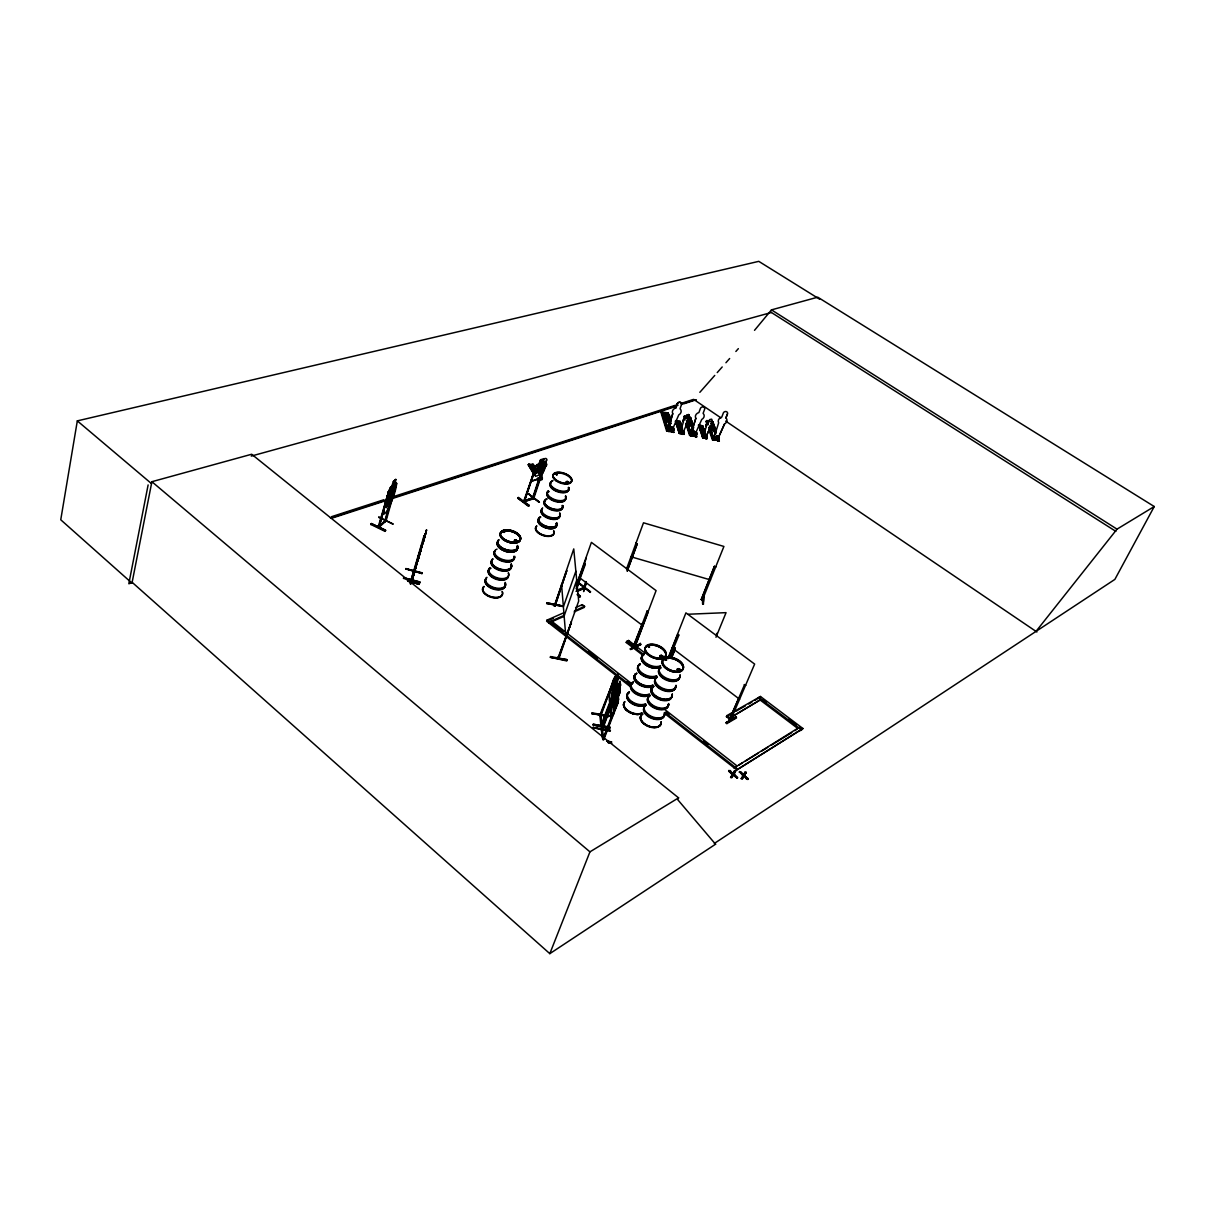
<?xml version="1.0" encoding="UTF-8"?>
<svg xmlns="http://www.w3.org/2000/svg" width="1215" height="1215" viewBox="0 0 1215 1215"><rect width="100%" height="100%" fill="white"/><g stroke="black" fill="none" stroke-linecap="round" stroke-linejoin="round"><path stroke-width="1.5" d="M671.242 427.285L672.032 428.348L670.741 426.997L669.587 430.672L671.409 427.224M671.956 428.439L671.591 426.845M671.804 428.029L671.227 427.088M694.767 433.223L694.615 431.416M682.283 431.614L682.481 430.642L681.296 433.269L682.541 433.406M682.147 430.915L683.392 431.34L682.587 433.512M682.83 431.386L682.01 431.036M726.843 723.608L726.433 722.348L726.843 723.608L736.518 717.913L736.169 716.759L726.494 722.485M413.328 572.25L413.556 571.339L411.262 580.481M413.556 570.928L414.619 570.442M705.566 435.486L704.123 437.597M411.247 580.345L411.52 579.464M411.627 579.054L412.432 579.191L416.958 562.575C414.148 570.959 420.284 552.445 417.535 560.647L419.372 553.994L417.383 561.026M694.919 432.343L693.644 431.917L694.615 431.431M695.618 432.084C691.821 440.331 693.416 431.948 693.993 431.735C693.325 431.052 695.679 434.18 693.871 431.386M717.306 436.064L717.746 437.233L716.546 435.805L715.255 439.39M705.687 435.988L705.338 435.107M671.455 426.966L671.682 428.394L671.044 427.224M716.516 436.291C718.035 435.38 714.678 437.704 718.445 436.686L717.199 439.921L718.445 436.686M714.405 566.509L715.756 566.889L714.405 566.509L701.252 599.603L714.42 566.205M716.85 437.506C718.566 437.066 715.589 434.317 717.533 437.689M578.917 583.565L590.429 592.221M384.973 520.309L386.34 519.899M693.811 431.781L694.114 432.388M703.455 604.28C703.348 586.207 704.928 600.468 702.619 604.113L702.452 599.511M702.786 598.266L702.862 595.517L703.698 595.715M703.136 594.834L702.862 604.083L703.212 594.925M590.596 591.751L579.054 583.003L590.293 592.434M705.08 435.593L704.913 435.243M701.404 599.618L702.604 599.603M540.189 476.265L540.569 477.556L540.007 476.234M540.736 477.434L540.189 476.143M679.99 669.587L677.788 669.511M680.127 669.617L678.638 670.452M677.864 669.374L678.608 668.706A1.595 0.911 22 0 1 680.248 670.452A1.595 0.911 22 0 1 677.636 669.936A1.595 0.911 22 0 1 678.699 668.706M677.924 668.827L677.849 669.845M593.072 724.869L610.036 728.605L592.996 724.975L593.269 724.231L610.234 727.284L593.284 724.262M608.168 742.547L611.601 743.216L608.077 742.046M606.634 741.15L611.783 741.985L606.649 740.998M665.44 659.532L666.382 660.034L665.425 659.927M665.774 660.185L666.336 659.289L666.002 660.231M666.731 659.942L665.076 659.624M666.26 659.183L664.985 659.912M378.731 517.423L393.144 523.938M660.55 655.751L660.671 656.783M660.671 655.963L662.281 656.1M713.023 437.111L713.569 435.775L712.355 437.597M712.263 420.132L711.2 423.26A2.977 2.491 -19.1 0 1 710.304 427.3L706.112 436.747L702.559 436.064L703.045 437.491L706.553 438.175L706.826 435.927L706.674 438.63M671.789 427.877L671.774 428.774M392.84 524.151L378.822 516.861M648.688 646.334C649.296 647.595 647.96 646.046 647.777 646.486M649.585 647.124L649.235 646.228M566.767 660.413L550.319 657.285L550.577 656.54L566.98 659.654L550.365 657.254L566.782 660.945L566.98 659.624M648.218 646.562L647.914 646.486M667.172 428.485L667.87 426.86L666.67 428.713M667.293 428.257L667.885 430.338L673.201 431.386L673.672 428.014L674.264 429.928L672.897 432.221M682.481 431.811L682.207 430.687M694.494 431.781L694.631 433.315L694.16 431.188M531.836 469.749L534.873 469.582L533.734 470.433M534.479 475.141L538.61 470.311C537.713 476.386 542.422 472.787 539.551 469.218L543.181 463.781L539.156 468.504C539.855 462.748 535.557 466.211 538.215 469.643L534.479 475.141L528.206 464.677L533.279 464.889M717.549 436.717L716.865 437.324M531.638 481.17L531.942 477.434L531.76 481.262L539.46 478.619L545.52 463.128L544.73 461.973L542.604 462.672L543.743 459.878A1.655 1.245 -30.8 0 1 545.611 458.465A1.655 1.245 -30.8 0 1 546.659 459.893L545.763 462.945A3.296 2.491 -30.7 0 1 544.973 467.243L540.948 477.647L541.738 479.226L537.987 479.09L538.351 477.966M671.728 428.637L671.09 427.938L671.758 428.47M637.237 543.925L635.901 543.257L637.237 543.925L627.213 571.111M601.364 729.607L602.291 737.991M601.562 723.988C604.022 724.869 600.028 724.854 601.197 726.433L617.372 683.863L613.286 694.266M602.579 729.562L601.85 728.18L602.078 730.868L601.941 729.592M602.716 729.471L602.078 730.868M600.347 714.754L601 713.873L601.136 715.134M392.065 490.192L391.959 490.435M599.77 715.27L614.107 679.352L600.65 716.425L599.77 715.27L600.407 713.782L601.197 714.147L600.726 716.41M618.42 696.651L615.504 706.781M616.445 685.64L618.557 677.757L617.903 674.052L618.557 677.757M385.519 505.03L386.066 501.248M389.468 489.63C373.248 538.594 395.285 501.279 396.652 483.312L385.99 521.174L384.882 520.673L379.657 526.049M383.621 513.702L384.016 509.89M571.339 622.293L558.247 658.773L557.989 657.786L558.52 656.343L559.356 656.677L558.095 657.74L571.339 622.293L558.809 658.879L558.718 657.71M557.989 657.786L558.232 658.652L578.689 601.076L573.753 548.922L554.313 606.148L566.843 570.564L554.951 606.239L566.372 571.308M558.444 656.51C560.206 657.133 557.548 657.831 559.28 656.662M554.936 606.057L554.222 605.07M567.982 481.823L568.514 482.568L567.511 482.856M568.62 482.294L567.663 482.416M566.008 482.036L568.696 482.218M556.5 474.533L555.923 473.713M556.242 474.655L557.153 474.64L556.44 473.713M557.229 474.549L555.62 473.971L557.108 474.063M616.977 684.744L616.704 687.569L616.582 682.253M618.116 701.906L618.557 699.248M613.712 713.964L611.677 717.366L618.344 702.012L617.524 690.409L618.01 692.869L620.576 685.154L620.136 681.448L618.177 686.202L617.387 685.868C605.966 723.487 608.123 687.341 615.139 676.497L600.058 716.318L600.438 714.784M819.563 299.179L758.768 261.347L77.32 420.876L60.75 519.777L131.979 583.139L151.89 481.702L251.672 454.243L678.577 797.86L677.788 799.743L715.544 844.212L714.481 843.347L1114.869 579.403L1154.25 506.534L817.741 297.189L771.479 309.871L754.515 330.328M540.098 477.358L540.311 476.204M392.885 493.533L389.802 499.213L389.635 496.343L388.967 496.981L389.058 500.61L386.066 507.217L389.301 501.112L389.423 504.119L390.152 503.481L390.03 499.76L395.179 485.742M516.421 541.207L514.765 540.857M514.795 540.888L516.572 540.629M693.947 432.874L694.16 432.191M694.373 432.054L694.448 432.965L694.646 432.16M148.124 484.922L128.82 583.777L132.435 582.593M503.481 531.654C505.425 533.294 503.982 530.302 504.058 532.276M503.997 532.443L504.665 532.064L503.739 531.806M601.82 726.403L600.514 715.286L601.395 724.231M602.321 725.097L600.985 726.16L599.861 715.286M613.059 699.673L614.213 694.236M670.984 428.394L671.576 427.331M684.091 434.438L683.24 432.206L687.386 422.699A2.992 2.521 -18.1 0 0 688.298 418.735L689.345 415.606M717.412 436.595L717.275 436.246M419.919 582.031L403.577 577.687L419.919 582.015L419.585 583.261L406.888 579.844M421.924 573.601L422.152 572.827L405.871 568.696L421.924 573.601L422.137 572.857M729.38 719.234L731.02 720.024C733.511 716.911 726.919 718.43 730.504 720.146M415.044 570.002L415.849 567.056M418.962 584.263L408.194 580.816L419.175 583.504L418.962 584.263L408.058 581.332M729.911 718.035L731.46 718.642M422.607 543.181L420.375 550.38L423.853 539.08L423.048 541.601M424.081 539.49L426.48 529.922L425.371 534.706M411.429 579.57L411.931 580.633L414.087 571.582M420.405 550.304L413.115 576.457L417.094 562.241M416.183 566.327L416.927 563.532M422.045 543.682L410.533 583.154M424.567 536.18L424.035 535.724C426.116 534.843 423.61 536.195 422.896 541.996M418.552 558.627L421.165 548.983M421.711 547.251L422.395 544.487M423.898 539.445L425.888 532.853M425.098 534.646L425.554 533.264M410.214 582.805L424.035 535.724M410.867 580.785L411.338 581.696M420.086 552.202L420.557 550.911L420.42 551.975M558.87 658.743L558.718 657.816M419.707 582.79L403.38 578.37M609.322 694.145L610.598 688.495M610.796 708.527C616.081 685.64 607.06 720.146 611.859 717.397M611.844 706.857L611.145 701.511L612.223 697.288M612.421 697.334L611.069 701.571M418.264 559.507L419.084 556.516M423.792 540.402L424.597 537.425M385.626 530.272L371.35 523.574L385.641 530.256L385.034 531.365L370.864 524.44M371.425 523.452L370.803 524.561M554.162 605.252L555.179 605.359M388.633 491.452L378.579 527.705L379.323 527.143L388.633 491.452L378.093 527.264M389.407 489.645L390.623 487.397L378.655 527.629L385.854 521.144M388.405 496.753L393.341 481.459L395.786 479.667M389.62 495.69L391.898 487.504L394.146 485.529L390.744 501.142L386.385 507.718L388.435 497.163L391.215 490.177L393.569 488.035L392.384 492.713M390.182 494.702L391.412 490.313L393.736 488.111M418.4 558.46L417.869 561.087M390.896 497.208L395.361 484.481L394.556 484.071L395.756 479.378L394.404 483.995L396.014 482.598M388.618 507.43L384.623 521.569L385.838 521.25M386.203 519.883L384.623 521.372M392.232 496.297L385.109 521.812L385.474 520.536M392.506 492.485L394.04 491.103L389.013 508.523M422.759 543.029L418.826 557.381M420.709 549.924L422.471 543.53M405.734 569.243L405.962 568.468M410.123 582.775L410.67 580.846M413.176 572.113L414.467 570.306M410.321 584.005L425.599 533.096M410.837 583.079L426.662 529.968M410.883 584.157L424.156 538.928M672.776 413.738L668.371 428.409L672.73 413.586A4.495 3.812 -17.8 0 1 675.829 407.951L677.271 403.699A2.263 1.914 -18.1 0 1 680.081 402.226A2.263 1.914 -18.1 0 1 681.509 404.549L681.554 404.701A2.263 1.914 -18.1 0 0 680.127 402.362A2.263 1.914 -18.1 0 0 677.317 403.851M405.886 568.666L422.045 573.1M405.795 569.03L421.985 573.358M683.422 421.924L683.453 422.015A2.992 2.521 -18.1 0 1 685.503 418.188L685.457 418.081A2.992 2.521 -18.1 0 0 683.422 421.924L680.491 431.75L683.27 432.297M413.297 576.502L414.391 572.918M695.831 418.279L691.274 432.722L695.436 433.542L701.738 419.464A4.48 3.767 -18.9 0 0 703.09 413.373L704.609 409.303A2.248 1.898 -19.2 0 0 703.227 406.979A2.248 1.898 -19.2 0 0 700.417 408.453L698.898 412.538A4.48 3.767 -18.9 0 0 695.831 418.279L691.32 432.874L695.481 433.694M703.333 436.2L706.34 426.419A2.977 2.491 -19.1 0 1 708.391 422.607L708.436 422.714A2.977 2.491 -19.1 0 0 706.371 426.511L706.34 426.419M683.893 432.434L683.711 433.74L680.172 433.041L679.823 430.672L679.352 431.963L683.529 432.783L684.015 431.492L683.301 432.464L679.747 431.765L680.157 430.733M714.071 437.309L718.673 422.79A4.465 3.736 -19.9 0 1 721.786 417.079L723.32 413.024A2.233 1.883 -20.2 0 1 726.13 411.566A2.233 1.883 -20.2 0 1 727.481 413.859L725.932 417.914A4.465 3.736 -19.9 0 1 724.535 423.959L718.202 438.114L714.071 437.309L718.156 437.977L718.87 440.255L713.63 439.222L712.916 437.096L716.47 437.992M419.008 584.051L408.119 581.104M534.418 473.729L528.646 464.373L533.157 464.282C537.865 468.793 521.934 464.13 534.053 465.785M531.745 464.813L533.157 464.282M702.604 436.2L702.999 435.183L702.194 436.398L706.34 437.218L706.826 435.927M532.732 471.268L528.738 464.1M525.184 500.671L523.802 500.595L523.392 501.917L533.75 498.727L533.75 497.178L532.626 497.512L532.367 498.727L533.643 498.803L545.52 463.128M534.646 466.788L530.135 466.894L534.646 466.788L535.557 468.307L531.137 468.124L535.466 468.58L524.242 501.552M533.264 498.408L523.498 501.871L535.207 468.307L524.409 501.552M535.572 468.58L523.771 502.19L524.698 500.276L524.789 501.947M532.064 477.51L535.633 466.378L539.323 463.781L540.675 459.619L534.904 473.607L535.481 476.341L538.534 475.293L541.252 471.45L543.758 463.766L542.573 462.945L544.077 458.632L540.736 459.726M539.004 502.342L528.51 493.867L539.156 501.825M420.663 550.79L421.332 548.724M542.452 462.854L543.804 458.708M529.132 505.379L517.742 498.18L528.373 506.245L529.148 505.364L518.456 497.391L517.696 498.256M538.002 477.951L537.106 479.682L538.078 479.728M539.202 477.814L532.367 498.606M415.15 569.865L415.819 567.83M541.191 476.569C539.749 483.312 541.191 473.258 542.103 478.103L541.738 479.226M541.237 476.69C537.987 478.756 545.596 470.585 544.912 467.137A3.296 2.491 -30.7 0 0 545.687 462.839L546.659 459.893M541.024 479.652L542.452 478.118L541.541 476.584M546.856 602.822L562.606 605.951L546.871 602.868M563.821 612.755L547.008 620.136L546.629 621.214L631.147 687.31M548.922 623.006L549.302 621.928L564.428 615.261M635.718 645.211L634.017 644.36L635.597 645.119M563.38 606.832L575.864 571.217M564.125 615.959L576.715 580.193M576.502 584.658L591.401 542.376L656.085 590.611L634.898 646.623M576.244 586.253L586.344 558.004M576.472 587.468L584.931 563.456M576.381 588.47L580.011 578.188M576.32 588.956L585.311 564.352L583.883 563.699L584.947 564.504M576.685 588.789L580.375 578.325M579.661 597.051L580.406 596.201L577.474 594.014L580.345 596.246M583.929 588.698L583.716 586.982L584.749 586.678M585.721 581.529C583.565 591.599 586.086 586.997 577.262 591.462M583.595 588.698L584.354 587.468M583.701 588.652L586.116 581.833M576.867 591.158L584.202 587.954L586.025 582.836M586.435 583.139C579.616 602.017 587.802 582.623 583.625 587.164M581.955 605.708L582.334 604.645L584.597 606.376L584.218 607.439L574.133 611.889M662.448 414.269L667.551 431.204L661.598 412.037L667.946 412.887C675.312 423.093 666.822 425.22 663.755 418.294L669.997 419.54L663.755 418.294M662.312 413.51L668.523 414.755L662.312 413.51L661.735 411.657M668.766 416.381L662.54 415.15L667.217 416.077M663.253 416.639L669.495 417.869L663.253 416.639L662.691 414.755M670.923 423.64L667.946 412.887M677.271 403.699L675.829 407.951M667.885 430.338L667.87 426.86M671.546 427.786L670.634 427.209L672.654 427.604L671.455 430.885M681.509 404.549L680.051 408.787A4.495 3.812 -17.8 0 1 678.745 414.923L672.563 429.229L667.293 428.424M680.081 421.332L682.435 429.077L680.081 421.332L675.829 420.77L679.641 421.848M626.5 569.03L643.494 522.799L723.912 546.446L702.437 599.906L702.923 598.281M627.244 570.807L637.252 543.637M684.455 417.064L684.364 416.122L690.53 417.353L691.138 419.205L684.82 418.37L684.227 416.517L684.82 420.299M684.82 418.37L684.364 416.122M680.233 431.948L679.322 433.482L675.403 420.998L679.337 433.512M685.503 418.188L686.627 415.059M687.386 422.699A2.992 2.521 -18.1 0 0 688.267 418.643L689.3 416.031M679.641 423.336L683.27 434.271L684.015 431.492M693.704 427.862L690.53 417.353M688.465 419.843L691.548 420.451L688.313 420.223M691.548 420.451L692.018 422.714L687.371 421.787M686.505 422.759L692.702 423.989L686.369 423.154L690.53 435.669L687.25 425.508M689.604 433.178L690.819 431.34L690.849 434.803L696.134 435.836L696.575 432.464L697.213 434.378L695.481 436.641M690.819 431.34L690.849 434.803M693.309 425.873L686.976 425.037L693.309 425.873L692.702 423.989M699.491 425.721L703.622 438.22L698.564 424.961L702.68 425.782L703.986 429.928M696.134 435.836L696.089 432.373M695.846 434.408L696.575 432.464M591.796 713.6L592.054 712.81L608.897 715.878L608.609 716.637L591.796 713.6L608.882 715.848M705.08 433.497L702.68 425.782M713.418 424.02L712.916 421.772L706.811 420.557L707.981 424.84M704.168 430.247L699.946 429.685L704.168 430.247C707.221 434.651 693.613 428.212 704.594 431.507M707.297 422.805L706.811 420.557M593.072 727.375L610.416 730.306L610.127 731.05L593.193 727.755M593.133 728.013L593.406 727.223M703.105 436.398L702.619 437.673L706.993 438.843L706.067 436.641L710.259 427.194A2.977 2.491 -19.1 0 0 711.17 423.169L711.2 423.26M708.436 422.714L709.59 419.6L711.656 419.145M703.045 437.491L702.999 435.183M642.765 655.204L626.241 642.492L626.651 641.429L628.626 640.487L645.15 653.169M626.241 642.492L628.626 640.487M708.922 427.574L715.21 428.409C718.278 432.768 708.117 430.763 709.074 427.194M705.429 437.962L706.204 435.684L705.11 436.033M706.507 435.866L706.112 436.899L703.303 436.109M716.273 432.282L712.916 421.772M618.086 674.082L616.157 678.836L615.853 676.391M618.055 674.355L612.375 686.9L611.677 695.739L613.256 694.023M713.843 425.265L710.927 424.263M600.893 725.37L601.547 723.867M601.045 725.158L614.76 689.209L615.489 690.333L614.76 689.209M640.351 643.358L640.761 644.573L630.023 649.038L640.411 643.479M713.995 424.885L714.496 427.133L709.894 426.222M601.076 726.175L601.577 724.884L601.926 726.448L616.673 687.508M601.759 725.522L602.245 724.231M630.691 649.554L640.776 644.542M601.197 729.683L615.716 693.568L602.063 730.747M614.426 696.089L617.615 687.705L618.025 691.168M635.202 646.319L648.278 611.844L647.17 611.008L634.017 645.53M601.486 730.762L616.749 690.697L617.706 690.454M620.136 681.448L618.374 686.247L617.949 683.544L617.19 683.832M633.698 645.848L634.458 644.193M602.853 738.857L602.64 728.56M612.36 702.893L616.749 690.697M633.881 644.709L642.492 623.265M713.083 435.684L713.737 437.597L712.446 439.952L708.907 429.73M713.63 439.222L713.569 435.775M618.587 689.664L620.5 685.169L619.939 681.418M617.782 693.112L619.741 688.328L620.03 692.049L618.222 696.605M619.741 688.328L620.227 692.079L618.298 696.59L618.617 699.157M603.172 738.188L616.385 703.637L617.114 704.791L616.385 703.637M725.932 417.914L727.481 413.859M718.217 438.342L719.28 436.899L719.204 440.741L717.427 440.908L719.189 440.969M603.111 740.011L616.977 703.758M719.28 436.899L718.551 438.812L719.371 441.258M603.885 739.343L618.313 701.951M718.87 440.255L718.794 436.808M132.146 582.334L549.818 953.654L589.943 851.852L678.577 797.86M668.478 657.087L685.928 612.861L754.637 664.089L730.61 720.206L731.035 718.9M668.129 658.667L677.135 635.87M669.602 657.938L678.957 634.974L677.469 634.291L678.608 635.141M669.936 657.771L673.414 648.992M670.65 658.074L674.811 647.549M670.893 658.439L675.069 647.914M671.288 658.029L674.75 649.266M671.485 658.378A11.011 6.227 21.9 0 1 682.238 670.285A11.057 6.242 21.9 0 1 664.165 666.853A11.057 6.242 21.9 0 1 671.485 658.348A11.057 6.242 21.9 0 1 682.268 670.316A11.011 6.227 21.9 0 1 664.195 666.853A11.011 6.227 21.9 0 1 671.485 658.378L675.008 649.63M393.296 495.082L391.352 500.094L393.22 494.976M715.984 637.268L726.054 612.649L688.404 614.228M371.228 524.06L385.444 530.985M728.909 718.597L761.106 699.354L728.909 718.597L726.418 716.683L726.874 715.62L760.469 696.484L802.918 728.499L736.791 769.915L664.043 713.038M744.628 684.501L729.532 719.386L730.807 720.328M738.219 699.521L729.516 719.341M758.206 698.564L758.661 697.516L801.156 729.577L800.67 730.64M760.469 696.484L755.031 700.372M728.651 771.1L730.276 770.523L732.812 773.985L728.651 771.1L732.311 774.578L728.97 770.371M734.194 767.895L798.65 727.694L794.975 730.701M734.316 767.986L736.746 765.693L665 709.682M730.595 777.463L732.144 776.871L731.825 777.6L730.595 777.463L732.63 773.849M734.422 770.993L734.103 771.722L735.652 771.13L734.422 770.993L732.812 773.985M737.718 777.494L733.48 774.562L733.161 775.292L737.399 778.223L733.966 773.955L735.652 771.13M737.399 778.223L733.966 773.955M736.791 769.915L802.918 728.499M742.881 775.762L739.525 771.571L743.686 774.441L744.962 772.178L746.192 772.33L744.218 775.869L747.969 779.407L744.537 775.155L746.192 772.33M743.367 775.17L740.831 771.722M741.196 778.648L742.745 778.056L742.426 778.785L741.196 778.648L743.2 775.033L739.525 771.571M744.962 772.178L745.873 773.044M748.288 778.678L744.051 775.747L746.648 779.255L747.969 779.407M718.156 437.977L724.535 423.959M388.041 497.998L390.197 493.396M711.261 427.817C711.337 431.416 716.455 427.893 711.671 427.65C711.079 430.475 716.197 428.227 711.307 428.014M694.494 432.525L694.585 433.178M679.686 425.584C680.233 428.105 678.426 423.579 680.385 426.511M678.669 425.721L679.519 425.311M388.375 496.024L387.175 498.272L390.152 494.627M686.49 415.469L688.996 414.801M678 669.268L679.793 670.057L678.851 668.645M1036 631.39L1117.01 529.148L1154.25 506.534M546.674 603.339L562.393 606.467M378.518 526.125L379.262 525.457M541.693 474.093L539.308 478.421L531.76 481.003M664.939 659.608L666.215 659.867M610.112 702.862L612.117 699.46M662.661 656.51L661.841 657.3M661.325 657.209C664.21 657.786 660.702 654.612 660.55 656.601M742.426 778.785L744.051 775.747M731.825 777.6L733.48 774.562M733.647 774.684L735.348 771.859M591.857 713.342L608.654 716.41M540.386 476.766L540.948 477.647M610.188 730.777L593.148 727.77M533.917 470.585L533.704 469.628M568.726 482.841L566.494 482.689L566.934 481.429M566.509 481.839L567.329 481.398M567.876 482.036L566.585 481.702M516.466 541.632L516.846 540.675M515.403 540.037L515.54 541.571M555.377 604.994L555.285 603.976M699.84 392.324L714.754 375.42M717.23 372.595L722.211 366.96M725.932 362.738L729.653 358.516M735.865 351.469L738.356 348.644M614.851 708.466L613.241 710.168L612.816 706.644L617.159 692.778L617.964 693.142M388.527 496.206L394.04 491.103M385.352 520.916L378.154 527.401L378.822 526.794M389.134 491.695L387.965 492.045M390.455 487.428L392.111 485.879L390.455 487.321M390.607 487.504L396.242 482.492L394.678 483.859M395.179 480.745L393.326 483.479L394.769 482.218M393.371 481.535L395.756 479.378M583.716 587.073L585.174 587.073M677.803 669.131L678.866 668.736M662.585 656.647L660.945 656.525L661.309 655.493M518.152 498.029L528.92 506.048M701.693 430.368L703.288 430.672M534.129 473.713L528.555 464.525L529.679 464.768M691.335 424.627C687.067 426.101 688.616 421.195 691.168 424.749M534.038 497.603L533.294 497.816M525.29 500.671L523.787 500.717M668.599 420.162L665.881 419.084L668.569 420.314M549.818 953.654L715.65 844.136L714.481 843.347M738.993 764.964L742.198 763.005M745.387 761.046L758.19 753.209M761.38 751.25L767.789 747.331M770.978 745.387L791.77 732.66M726.494 722.424L736.108 716.683M726.13 723.062L735.971 717.29L726.342 723.107M729.759 718.338L730.625 717.928L730.094 719.174M726.418 716.683L732.782 713.053M735.956 711.246L745.494 705.809M748.668 704.001L751.857 702.179M745.797 685.381L744.294 684.698M515.114 540.007L516.496 541.298M503.359 531.775L504.286 531.395M673.854 432.419L666.61 431.006L660.96 412.386L667.81 413.282L670.437 423.807M670.133 426.936L666.595 413.024L670.057 423.701M665.957 413.373L670.103 425.068L666.595 413.024M667.794 413.267L666.762 413.556M683.923 434.211L679.155 421.575M689.877 418.112L693.203 428.272M668.447 428.774L667.248 430.626L668.827 431.431L663.663 414.512M667.901 431.31L663.193 414.178M683.939 434.059C677.742 435.912 679.808 427.726 676.634 420.937M707.312 424.718L706.021 421.286L707.844 421.18M683.119 433.907L679.17 421.423M704.548 433.406L701.769 425.857L705.626 438.6L701.359 426.116M702.68 426.374L701.754 426.009M695.238 436.306L695.587 436.61M685.761 423.625L689.604 435.486L696.803 436.853L695.36 432.935M702.619 437.84L698.564 424.961M702.771 438.068L703.622 438.22L699.46 425.736M705.52 438.569L701.769 425.857M706.766 438.494L705.915 438.463M709.545 429.396L713.342 440.058M714.086 439.982L709.909 426.769M557.138 474.473L556.151 473.759M379.156 526.323C376.741 525.974 381.48 525.093 379.004 526.368M630.676 649.418L640.29 644.102M648.278 611.844L646.82 611.175M682.481 431.583L682.374 430.733M574.513 610.826L584.597 606.376M550.608 622.262L564.049 616.339M575.606 607.591L582.334 604.645M548.314 620.47L553.357 618.253M577.171 590.277L583.504 587.528M576.001 591.28L583.899 587.832M703.227 598.463C698.99 596.823 706.204 600.787 701.252 599.527M615.139 676.497L616.081 676.223L617.099 684.88M615.124 676.679L616.035 676.421M617.174 684.015L617.949 683.544M537.076 464.646L544.73 461.973M555.392 604.159L554.739 604.797M331.437 516.724L383.682 499.805M392.703 496.874L675.616 405.203M681.007 403.456L693.628 399.37L720.996 417.914M330.45 517.97L386.294 499.851M391.701 498.089L678.137 405.127M681.752 403.957L694.357 399.856M332.257 518.061L386.34 500.489M391.746 498.727L674.735 406.767M683.741 403.836L696.362 399.735M541.89 479.682L541.085 477.981M529.421 464.57L533.066 470.569M533.051 464.707L535.633 469.187M251.247 456.096L771.388 312.483M701.48 430.08L703.333 430.566L701.556 430.216M568.271 483.206L568.362 481.854M556.257 474.29L557.032 474.533M706.097 421.347L707.798 424.551M716.136 432.494L712.749 422.137M668.721 431.462L663.329 413.981M701.678 425.994L704.639 433.421M671.819 432.039L673.049 432.267M679.656 433.391L675.737 420.906M680.552 433.573L676.542 421.073M691.426 435.578L686.931 422.03M691.669 435.912L686.855 420.663L691.745 435.896L690.803 435.699L686.976 423.853M667.658 413.465L670.802 423.625M684.926 417.155L685.412 416.973M690.226 417.93L693.006 426.374M554.663 603.825L554.313 606.042M678.183 668.933L679.033 669.04M648.992 647.413L648.4 646.289M411.9 578.173L412.599 578.553M515.342 539.961L516.436 540.189M556.212 474.032L556.698 474.564M541.996 479.53L537.805 479.697M679.398 670.179L678.577 669.875M739.206 772.3L740.512 772.436M701.921 429.928L703.257 430.778M515.889 540.067L514.978 540.569M567.01 481.489L568.134 481.808M603.005 738.492L603.885 739.677M608.153 742.699L611.585 743.276M601.85 729.835L603.445 738.963M615.838 694.6L615.109 693.461M614.243 680.354L613.514 679.246M618.845 689.68L619.088 692.307M571.43 623.234L570.777 622.186M668.326 428.257L672.563 429.229M704.973 435.532L706.204 435.684M691.988 433.239L695.512 433.922M691.441 433.254L690.576 435.638M684.425 432.768L683.681 431.416M719.204 440.741L713.008 439.526L713.721 440.179L710.243 430.034M562.348 606.088L546.613 603.582M698.473 425.22L702.574 426.025M709.712 429.077L715.863 430.292M664.332 420.177L670.574 421.423M670.786 427.391L672.654 427.604M693.659 431.948L695.679 432.251M684.227 416.517L690.378 417.732M684.971 417.99L691.138 419.205M687.523 421.408L692.155 422.334M710.046 425.842L714.633 426.754M418.947 555.377L418.173 556.045L419.099 556.455M661.552 655.432L662.6 655.979M661.674 657.194L660.626 656.632M515.737 540.523L516.694 541.131M566.22 482.112L567.587 482.963M630.995 556.774L710.547 579.935M688.328 414.391L689.345 415.363M678.684 670.361L677.788 669.678M528.221 464.707L533.643 473.698M554.769 605.176L554.86 606.148M679.291 426.374L678.745 425.508M568.301 481.687L568.544 482.431M667.43 431.188L661.461 412.25M771.479 309.871L1117.01 529.148M770.659 312.012L1115.841 531.35M696.635 436.853L695.846 436.701M714.39 440.301L710.745 429.624M725.704 421.104L1036.896 631.997M537.076 464.525L535.542 466.363M528.464 493.867L539.43 502.251M763.05 699.825L766.073 702.103M788.808 719.25L796.387 724.975M799.409 727.253L802.447 729.547M759.679 699.673L797.739 728.423M579.084 577.307L642.72 625.649M672.077 647.96L739.616 699.278M577.14 594.682L580.147 596.914M726.874 715.62L729.365 717.518M628.231 641.55L637.237 648.461M626.651 641.429L643.175 654.141M632.119 684.015L551.413 621.002L551.033 622.08L562.985 631.42M588.379 651.255L597.34 658.257M627.213 681.6L630.205 683.923M666.063 711.929L669.04 714.268M703.409 741.104L707.889 744.613M547.008 620.136L630.919 685.716M665.045 712.385L737.262 768.822M151.89 481.702L589.943 851.852M77.32 420.876L151.511 483.631M717.139 633.44L716.516 633.471M690.409 435.638L686.278 423.488M544.639 462.125L545.398 463.219M714.557 440.301L713.569 440.119L710.107 429.973M533.051 464.54L535.739 469.036M532.702 464.874L535.39 469.37L532.185 464.51M532.99 466.165L535.01 469.339M534.524 469.339L532.747 466.332L534.433 469.324M529.512 464.403L533.962 471.906M396.075 482.416L396.561 483.433M393.873 491.042L394.328 492.029M712.734 422.364L716.258 432.51M712.841 424.232L715.772 432.677L712.476 424.111M712.157 423.595L715.635 433.968M712.597 425.493L715.514 433.937M712.096 425.63L715.149 434.135M709.408 429.594L712.992 439.769M698.929 425.645L703.09 438.114M690.348 417.945L693.127 426.404M695.345 433.163L696.453 436.55M689.497 418.006L693.385 429.852L689.345 418.006M689.588 419.372L693.021 429.548M688.541 417.823L693.097 431.416M679.307 423.443L682.784 434.165M676.208 421.165L679.671 431.902M675.935 420.512L679.975 433.603M672.275 427.346L673.885 432.403M672.624 429.472L673.201 431.386M666.093 413.419L670.255 426.951M662.676 414.315L667.977 431.295M619.787 692.246L619.498 689.983L619.194 693.75M619.696 683.058L619.377 686.779L619.118 684.561M609.14 694.114L610.31 702.893M610.872 708.466L611.904 717.154M617.888 683.741L618.906 692.277M611.327 701.541L611.707 704.973M561.527 584.172L565.871 637.176M513.778 556.333A10.449 5.65 17.6 0 1 502.964 561.452A10.449 5.65 17.6 0 1 495.249 551.124M514.507 557.396A10.601 5.726 17.6 0 1 501.825 560.525A10.601 5.726 17.6 0 1 495.31 550.486M511.105 564.535A10.434 5.68 17.5 0 1 500.291 569.698A10.434 5.68 17.5 0 1 492.591 559.34M511.257 563.973A10.403 5.665 17.5 0 1 500.489 569.121A10.403 5.665 17.5 0 1 492.804 558.794M511.226 564.185A10.434 5.68 17.5 0 1 500.413 569.349A10.434 5.68 17.5 0 1 492.713 558.991M517.317 545.93A10.631 5.695 17.6 0 1 506.351 551.048A10.631 5.695 17.6 0 1 498.469 540.614M514.72 556.288A10.449 5.65 17.6 0 1 503.511 559.796A10.449 5.65 17.6 0 1 494.809 550.684M514.674 556.88A10.601 5.726 17.6 0 1 500.702 559.507A10.601 5.726 17.6 0 1 497.056 549.089M517.484 545.429A10.631 5.695 17.6 0 1 506.503 550.547A10.631 5.695 17.6 0 1 498.636 540.098M504.711 584.02A10.343 5.741 17.4 0 1 493.943 589.29A10.343 5.741 17.4 0 1 486.349 578.887M505.03 583.458A10.495 5.817 17.4 0 1 494.11 588.804A10.495 5.817 17.4 0 1 486.41 578.264M502.205 595.153A10.343 5.771 17.4 0 1 488.794 596.459A10.343 5.771 17.4 0 1 483.767 586.936M502.251 591.508A10.297 5.756 17.4 0 1 491.513 596.808A10.297 5.756 17.4 0 1 483.965 586.42M510.786 565.415A10.388 5.665 17.5 0 1 501.324 570.898A10.388 5.665 17.5 0 1 491.376 561.467M502.22 591.705A10.343 5.771 17.4 0 1 491.437 597.036A10.343 5.771 17.4 0 1 483.874 586.602M510.983 564.899A10.434 5.68 17.5 0 1 500.17 570.078A10.434 5.68 17.5 0 1 492.485 559.705M508.31 576.928A10.525 5.786 17.5 0 1 494.687 578.173A10.525 5.786 17.5 0 1 489.508 568.574M505.243 582.395A10.358 5.741 17.4 0 1 494.475 587.665A10.358 5.741 17.4 0 1 486.881 577.277M508.28 575.971A10.388 5.71 17.5 0 1 494.551 578.674A10.388 5.71 17.5 0 1 491.027 568.316M505.197 582.957A10.495 5.817 17.4 0 1 494.277 588.303A10.495 5.817 17.4 0 1 486.577 577.763M508.356 573.313A10.525 5.786 17.5 0 1 497.421 578.598A10.525 5.786 17.5 0 1 489.675 568.088M508.402 572.736A10.388 5.71 17.5 0 1 497.618 577.945A10.388 5.71 17.5 0 1 489.979 567.587M565.507 498.636A9.735 4.936 18.4 0 1 555.361 501.552A9.735 4.936 18.4 0 1 547.008 493.305M547.844 492.257A9.735 4.936 18.4 0 1 549.256 491.498M565.37 496.677A9.872 4.997 18.4 0 1 555.528 501.081A9.872 4.997 18.4 0 1 547.904 491.65M562.879 506.442A9.735 4.966 18.4 0 1 550.334 508.553A9.735 4.966 18.4 0 1 546.644 499.319M563.031 505.911A9.69 4.951 18.4 0 1 552.916 508.857A9.69 4.951 18.4 0 1 544.609 500.626M545.444 499.562A9.69 4.951 18.4 0 1 546.841 498.803M563.001 506.123A9.735 4.966 18.4 0 1 550.456 508.219A9.735 4.966 18.4 0 1 546.75 499.001M568.544 487.306A9.917 4.966 18.5 0 1 558.687 491.65A9.917 4.966 18.5 0 1 551.033 482.249M565.598 495.644A9.75 4.921 18.4 0 1 555.893 499.973A9.75 4.921 18.4 0 1 548.36 490.693M568.24 487.838A9.766 4.906 18.5 0 1 558.52 492.121A9.766 4.906 18.5 0 1 550.957 482.856M565.537 496.191A9.887 4.997 18.4 0 1 555.695 500.595A9.887 4.997 18.4 0 1 548.071 491.179M569.167 488.248A9.917 4.966 18.5 0 1 556.424 490.283A9.917 4.966 18.5 0 1 552.612 481.003M569.212 487.671A9.781 4.89 18.5 0 1 559.052 490.541A9.781 4.89 18.5 0 1 550.653 482.325M551.489 481.277A9.781 4.89 18.5 0 1 552.886 480.532M556.136 523.604A9.629 5.012 18.4 0 1 546.461 528.085A9.659 5.012 18.4 0 1 539.065 518.729A9.629 5.012 18.4 0 0 546.461 528.085A9.659 5.012 18.4 0 0 556.151 523.604M556.455 523.073A9.796 5.088 18.4 0 1 551.823 528.267A9.796 5.088 18.4 0 1 539.976 523.999A9.796 5.088 18.4 0 1 540.553 517.347M553.569 531.274A9.644 5.057 18.3 0 1 543.88 535.815A9.644 5.057 18.3 0 1 536.498 526.414M553.676 530.955A9.644 5.042 18.3 0 1 543.986 535.481A9.644 5.042 18.3 0 1 536.605 526.095M562.12 505.865A9.69 4.951 18.4 0 1 552.445 510.254A9.69 4.951 18.4 0 1 544.988 500.96M562.332 505.379A9.735 4.966 18.4 0 1 552.612 509.768A9.735 4.966 18.4 0 1 545.11 500.443M559.568 513.869A9.826 5.057 18.4 0 1 549.727 518.365A9.826 5.057 18.4 0 1 542.194 508.903M557.077 523.498A9.644 4.997 18.4 0 1 545.778 526.141A9.644 4.997 18.4 0 1 539.597 517.195A9.659 5.012 18.4 0 0 545.778 526.156A9.659 5.012 18.4 0 0 557.093 523.498M559.69 515.828A9.69 4.981 18.4 0 1 548.36 518.441A9.69 4.981 18.4 0 1 542.133 509.495M556.607 522.602A9.796 5.088 18.4 0 1 551.975 527.796A9.796 5.088 18.4 0 1 540.128 523.528A9.796 5.088 18.4 0 1 540.705 516.876M559.72 513.398A9.826 5.057 18.4 0 1 549.894 517.879A9.826 5.057 18.4 0 1 542.346 508.417M559.781 512.851A9.69 4.981 18.4 0 1 550.091 517.271A9.69 4.981 18.4 0 1 542.649 507.946M553.676 530.742A9.568 5.012 18.3 0 1 544.062 535.238A9.568 5.012 18.3 0 1 536.741 525.928M655.994 677.363A10.935 6.257 21.4 0 1 641.262 674.553A10.935 6.257 21.4 0 1 639.925 664.954M656.328 676.877A11.102 6.348 21.4 0 1 641.383 674.021A11.102 6.348 21.4 0 1 640.047 664.286M652.744 685.625A10.905 6.288 21.4 0 1 640.351 684.318A10.905 6.288 21.4 0 1 634.473 675.722M635.293 674.279A10.905 6.288 21.4 0 1 636.751 673.201M652.941 685.078A10.889 6.272 21.4 0 1 639.363 683.073A10.889 6.272 21.4 0 1 635.506 673.763M652.88 685.336A10.935 6.303 21.4 0 1 639.257 683.316A10.935 6.303 21.4 0 1 635.384 673.976M652.713 685.746A10.92 6.303 21.4 0 1 637.996 682.952A10.92 6.303 21.4 0 1 636.69 673.307M660.246 666.913A11.132 6.318 21.4 0 1 645.256 664.028A11.132 6.318 21.4 0 1 643.874 654.338M656.647 675.692A10.95 6.257 21.4 0 1 643.008 673.657A10.95 6.257 21.4 0 1 639.105 664.362M659.897 667.384A10.95 6.212 21.4 0 1 645.15 664.544A10.981 6.227 21.4 0 1 643.768 654.991A10.95 6.212 21.4 0 0 645.15 664.544A10.981 6.227 21.4 0 0 659.912 667.399M656.525 676.36A11.102 6.348 21.4 0 1 641.596 673.505A11.102 6.348 21.4 0 1 640.244 663.77M660.444 666.397A11.132 6.303 21.4 0 1 645.469 663.512A11.132 6.303 21.4 0 1 644.072 653.822M660.565 665.729A10.981 6.227 21.4 0 1 646.896 663.648A10.981 6.227 21.4 0 1 642.948 654.384M644.983 705.353A10.829 6.364 21.4 0 1 630.388 702.635A10.829 6.364 21.4 0 1 629.142 692.93M645.317 704.867A10.981 6.44 21.4 0 1 630.509 702.103A10.981 6.44 21.4 0 1 629.249 692.277M641.991 712.916A10.783 6.364 21.4 0 1 628.535 710.988A10.783 6.364 21.4 0 1 624.783 701.617M652.364 686.536A10.874 6.288 21.4 0 1 637.708 683.756A10.874 6.288 21.4 0 1 636.402 674.143M641.93 713.159A10.814 6.394 21.4 0 1 628.428 711.246A10.814 6.394 21.4 0 1 624.662 701.814M623.735 703.637A10.768 6.379 21.4 0 0 629.492 712.263A10.798 6.379 21.4 0 0 641.793 713.494A10.768 6.379 21.4 0 1 628.322 711.534A10.814 6.394 21.4 0 1 624.54 702.133A10.768 6.379 21.4 0 0 628.322 711.534A10.814 6.394 21.4 0 0 641.809 713.478A10.768 6.379 21.4 0 1 629.492 712.263A10.798 6.379 21.4 0 1 623.72 703.622M652.592 686.08A10.92 6.303 21.4 0 1 637.86 683.286A10.92 6.303 21.4 0 1 636.569 673.642M649.159 695.117A11.026 6.409 21.4 0 1 634.306 692.322A11.026 6.409 21.4 0 1 633.015 682.526M645.636 703.728A10.844 6.348 21.4 0 1 632.104 701.769A10.844 6.348 21.4 0 1 628.307 692.398M648.825 695.603A10.874 6.333 21.4 0 1 634.169 692.839A10.874 6.333 21.4 0 1 632.909 683.179M645.514 704.366A10.981 6.44 21.4 0 1 630.707 701.602A10.981 6.44 21.4 0 1 629.446 691.775M649.357 694.615A11.026 6.409 21.4 0 1 635.612 692.611A11.026 6.409 21.4 0 1 631.724 683.119M649.463 693.947A10.874 6.318 21.4 0 1 634.807 691.198A10.874 6.318 21.4 0 1 633.531 681.539M675.434 686.323A10.996 6.333 21.9 0 1 663.329 690.5A10.996 6.333 21.9 0 1 655.477 679.185M675.798 685.776A11.163 6.409 21.9 0 1 662.19 689.467A11.163 6.409 21.9 0 1 657.042 677.423M672.123 694.57A10.965 6.364 21.9 0 1 658.712 698.245A10.996 6.364 21.9 0 1 653.655 686.354A10.965 6.364 21.9 0 0 658.712 698.245A10.996 6.364 21.9 0 0 672.123 694.6A10.981 6.364 21.9 0 1 658.652 698.382A10.981 6.364 21.9 0 1 653.609 686.445M672.26 694.266A10.996 6.364 21.9 0 1 658.819 697.957A10.996 6.364 21.9 0 1 653.776 686.035M672.29 694.008A10.92 6.333 21.9 0 1 660.261 698.215A10.92 6.333 21.9 0 1 652.485 686.915M679.732 677.575A11.193 6.379 21.9 0 1 664.848 678.821A11.193 6.379 21.9 0 1 660.96 667.46M676.026 686.384A11.011 6.318 21.9 0 1 662.661 688.298A11.011 6.318 21.9 0 1 656.13 677.514M679.352 678.091A11.041 6.288 21.9 0 1 664.681 679.337A11.041 6.288 21.9 0 1 660.839 668.129M676.011 685.275A11.163 6.409 21.9 0 1 662.388 688.951A11.163 6.409 21.9 0 1 657.239 676.907M680.005 675.327A11.193 6.379 21.9 0 1 667.718 679.489A11.193 6.379 21.9 0 1 659.699 668.037M680.096 674.72A11.057 6.288 21.9 0 1 667.977 678.821A11.057 6.288 21.9 0 1 660.049 667.536M664.21 714.268A10.889 6.424 21.9 0 1 652.166 718.581A10.889 6.424 21.9 0 1 644.466 707.191M664.575 713.721A11.041 6.515 21.9 0 1 651.027 717.564A11.041 6.515 21.9 0 1 646.016 705.414M660.975 722.363A10.874 6.47 21.9 0 1 647.595 726.221A10.874 6.47 21.9 0 1 642.689 714.177M661.157 721.816A10.844 6.44 21.9 0 1 649.144 726.16A10.844 6.44 21.9 0 1 641.505 714.784M670.877 698.686A10.935 6.348 21.9 0 1 655.857 697.835A10.935 6.348 21.9 0 1 653.321 687.28M671.728 695.496A10.935 6.348 21.9 0 1 671.652 697.213M671.956 695.01A10.981 6.364 21.9 0 1 658.53 698.701A10.981 6.364 21.9 0 1 653.488 686.764M668.493 703.986A11.087 6.485 21.9 0 1 654.915 707.768A11.087 6.485 21.9 0 1 649.858 695.663M664.863 712.628A10.889 6.424 21.9 0 1 652.804 716.956A10.889 6.424 21.9 0 1 645.104 705.566M668.129 704.518A10.935 6.394 21.9 0 1 654.733 708.269A10.935 6.394 21.9 0 1 649.752 696.317M664.787 713.22A11.041 6.515 21.9 0 1 651.225 717.063A11.041 6.515 21.9 0 1 646.213 704.913M668.69 703.485A11.087 6.47 21.9 0 1 655.113 707.267A11.087 6.47 21.9 0 1 650.055 695.162M668.706 704.609A10.935 6.379 21.9 0 1 655.386 706.614A10.935 6.379 21.9 0 1 648.947 695.785M617.767 699.217L615.489 702.285L613.742 710.122L615.018 702.483L613.165 704.7L612.952 703.606L615.291 700.766L616.977 693.203L615.792 700.523L617.6 698.382L617.767 699.217M616.142 684.835L613.894 687.918L612.117 695.557L613.423 688.115L611.54 690.409L611.388 689.285L613.697 686.429L615.352 678.942L614.183 686.186L615.975 684.015L616.142 684.835M389.62 496.084L387.357 504.24L389.559 502.22L391.822 494.095L389.62 496.084M423.929 539.339L423.412 541.936L423.929 539.339M391.443 490.617L391.033 492.09L392.855 489.341L391.443 490.617M539.05 465.345L536.544 473.045L539.612 472.012L542.118 464.312L539.05 465.345M541.176 460.318L540.736 461.715L542.695 461.047L543.151 459.665L541.176 460.318M543.576 465.907L532.717 499.076L544.472 465.603L543.576 465.907M676.33 421.772L680.476 422.592L676.33 421.772M676.588 422.607L680.734 423.428L676.588 422.607M676.983 423.868L681.144 424.688L676.983 423.868M677.332 424.992L681.494 425.812L677.332 424.992M677.727 426.252L681.888 427.072L677.727 426.252M698.99 426.207L703.105 427.027L698.99 426.207M699.263 427.057L703.379 427.862L699.263 427.057M699.688 428.318L703.804 429.123L699.688 428.318M615.777 680.37L612.603 688.723L613.028 692.17L616.202 683.802L615.777 680.37M617.843 675.722L617.554 679.428L617.843 675.722M617.402 694.646L614.183 703.06L614.623 706.583L617.843 698.154L617.402 694.646M668.675 420.01C665.304 422.471 665.714 416.168 668.675 420.01M532.55 497.907L524.789 500.656L532.55 497.907M514.689 541.48A1.64 0.866 17.8 0 0 517.301 541.617A1.64 0.866 17.8 0 0 515.327 540.098A1.64 0.866 17.8 0 0 514.689 541.48M503.511 538.701A10.54 5.589 17.6 0 0 520.415 539.582A10.54 5.589 17.6 0 0 507.581 529.861A10.54 5.589 17.6 0 0 503.511 538.701M503.557 538.67A10.479 5.559 17.6 0 0 520.354 539.551A10.479 5.559 17.6 0 0 507.597 529.877A10.479 5.559 17.6 0 0 503.557 538.67M503.268 539.521A10.495 5.574 17.6 0 0 520.096 540.402A10.495 5.574 17.6 0 0 507.323 530.712A10.495 5.574 17.6 0 0 503.268 539.521A10.479 5.559 17.6 0 0 520.081 540.402A10.479 5.559 17.6 0 0 507.323 530.742A10.479 5.559 17.6 0 0 503.283 539.536A10.479 5.559 17.6 0 0 520.081 540.371A10.479 5.559 17.6 0 0 507.338 530.697A10.479 5.559 17.6 0 0 503.299 539.506M503.42 539.004A10.54 5.589 17.6 0 0 520.309 539.885A10.54 5.589 17.6 0 0 507.475 530.15A10.54 5.589 17.6 0 0 503.42 539.004M506.169 551.534A10.464 5.604 17.6 0 0 516.967 546.507A10.479 5.619 17.6 0 1 506.169 551.549A10.479 5.619 17.6 0 1 498.408 541.252A10.464 5.604 17.6 0 0 506.169 551.534M505.41 549.453A10.464 5.604 17.6 0 0 517.924 546.431A10.495 5.604 17.6 0 1 505.41 549.469A10.495 5.604 17.6 0 1 498.94 539.597A10.464 5.604 17.6 0 0 505.41 549.453M556.181 479.971A9.826 4.875 18.5 0 0 571.718 481.064A9.826 4.875 18.5 0 0 559.538 472.21A9.826 4.875 18.5 0 0 556.181 479.971M555.938 480.76A9.781 4.86 18.5 0 0 571.414 481.823A9.781 4.86 18.5 0 0 559.295 473.015A9.781 4.86 18.5 0 0 555.938 480.76M556.075 480.259A9.826 4.875 18.5 0 0 571.627 481.337A9.826 4.875 18.5 0 0 559.447 472.483A9.826 4.875 18.5 0 0 556.075 480.259M660.322 656.692A1.595 0.896 21.5 0 0 662.934 657.209A1.595 0.896 21.5 0 0 661.4 655.477A1.716 0.972 21.5 0 0 660.17 656.859A1.716 0.972 21.5 0 0 662.98 657.406A1.716 0.972 21.5 0 0 661.34 655.553A1.595 0.896 21.5 0 0 660.322 656.692M647.185 652.774A11.041 6.197 21.4 0 0 665.319 656.267A11.041 6.197 21.4 0 0 654.657 644.406A11.041 6.197 21.4 0 0 647.185 652.774M646.896 653.609A10.996 6.181 21.4 0 0 664.954 657.087A10.996 6.181 21.4 0 0 654.338 645.271A10.996 6.181 21.4 0 0 646.896 653.609A10.965 6.166 21.4 0 0 664.939 657.087A10.965 6.166 21.4 0 0 654.338 645.302A10.965 6.166 21.4 0 0 646.912 653.624M647.063 653.108A11.041 6.212 21.4 0 0 665.197 656.601A11.041 6.212 21.4 0 0 654.536 644.74A11.041 6.212 21.4 0 0 647.063 653.108M664.468 666.033A11.087 6.257 21.9 0 0 682.617 669.511A11.102 6.272 21.9 0 0 671.804 657.497A11.102 6.272 21.9 0 0 664.453 666.033A11.102 6.272 21.9 0 0 682.648 669.495A11.087 6.257 21.9 0 0 671.804 657.512A11.087 6.257 21.9 0 0 664.468 666.033M664.316 666.367A11.102 6.272 21.9 0 0 682.511 669.83A11.102 6.272 21.9 0 0 671.682 657.831A11.102 6.272 21.9 0 0 664.316 666.367M677.484 670.103A1.716 0.972 22 0 0 680.294 670.65A1.716 0.972 22 0 0 678.623 668.782A1.716 0.972 22 0 0 677.484 670.103M647.732 725.871A10.874 6.455 21.9 0 0 661.112 722.029A10.874 6.455 21.9 0 1 647.732 725.887A10.874 6.455 21.9 0 1 642.826 713.858A10.874 6.455 21.9 0 0 647.732 725.871"/></g></svg>
